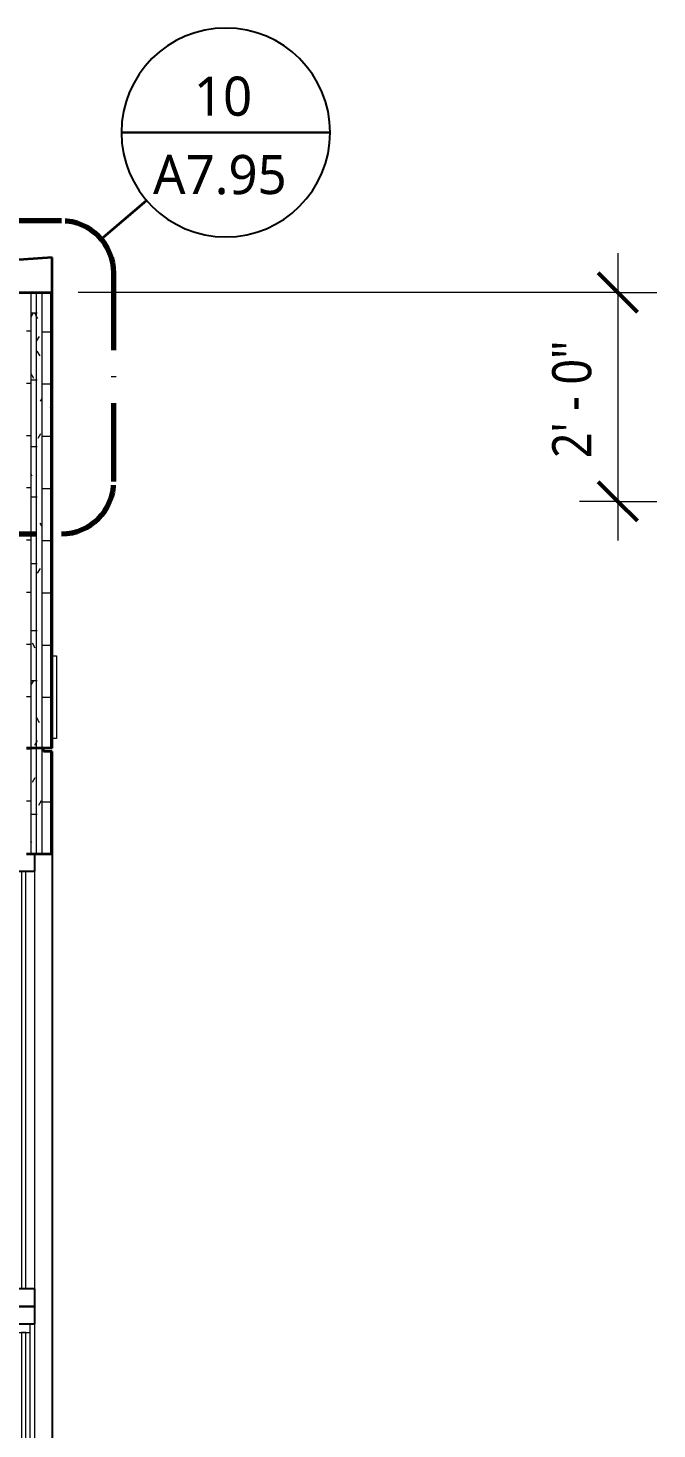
# Model space of a CAD drawing. Header units: inches. Extents: x 6 to 8416, y -388 to 6104.
# Drawn here: x 180.7 to 253, y 5890.4 to 6051.4 of the extents above; entities that cross this region are included whole.
import ezdxf

# ---------------------------------------------------------------- set-up
doc = ezdxf.new("R2010")
doc.units = ezdxf.units.IN
doc.header["$MEASUREMENT"] = 0
doc.linetypes.add('Dash Dot 3_16_', pattern=[15, 9, -3, 0, -3])
for name, color, linetype, lineweight in [('A-ANNO-DIMS', 211, 'Continuous', 13), ('A-ANNO-DIMS-48', 211, 'Continuous', 13), ('A-ANNO-NOTE', 131, 'Continuous', 18), ('A-ANNO-SYMB', 150, 'Continuous', 13), ('A-DETL', 90, 'Continuous', 13), ('A-GLAZ', 151, 'Continuous', 25), ('A-GLAZ-SILL', 1, 'Continuous', 18), ('A-WALL', 113, 'Continuous', 25), ('A-WALL-PATT', 111, 'Continuous', 35), ('M-EQPM', 50, 'Continuous', 18)]:
    doc.layers.add(name, color=color, linetype=linetype, lineweight=lineweight)
doc.styles.add('Open Sans_3', font='OpenSans-Regular.ttf', dxfattribs={"height": 4.5})
doc.styles.add('Open Sans_5', font='OpenSans-Regular.ttf', dxfattribs={"width": 0.88, "height": 4.5})
doc.dimstyles.new('Linear_-_3_32_', dxfattribs={"dimscale": 12, "dimtxt": 4.83561, "dimasz": 0.375, "dimexe": 0.375, "dimexo": 0.25, "dimgap": 0.125, "dimtad": 1, "dimdec": 8, "dimrnd": 0.003906, "dimzin": 3, "dimdsep": 46, "dimlunit": 4, "dimtxsty": 'Open Sans_5', "dimblk1": 'OBLIQUE', "dimblk2": 'OBLIQUE', "dimsah": 1, "dimcen": 0.09, "dimdle": 0.375, "dimadec": 3, "dimazin": 2, "dimtfac": 1, "dimtdec": 4, "dimtix": 1, "dimtmove": 0, "dimatfit": 3, "dimfxl": 1, "dimtvp": 1, "dimtfill": 1, "dimfrac": 2, "dimtolj": 1, "dimtzin": 0, "dimarcsym": 2})
pattern_1 = [(0, (-751.995, 5590.484), (0, 60), [60, 0, 0, 0]), (284.036, (-711.195, 5602.484), (59.99915, -180.0005), [12.369, -235.017]), (284.036, (-713.595, 5602.484), (59.99915, -180.0005), [12.369, -235.017]), (284.036, (-715.995, 5602.484), (59.99915, -180.0005), [12.369, -235.017]), (284.036, (-747.195, 5614.484), (59.99915, -180.0005), [12.369, -235.017]), (284.036, (-749.595, 5614.484), (59.99915, -180.0005), [12.369, -235.017]), (284.036, (-751.995, 5614.484), (59.99915, -180.0005), [12.369, -235.017]), (284.036, (-729.195, 5626.484), (59.99915, -180.0005), [12.369, -235.017]), (284.036, (-731.595, 5626.484), (59.99915, -180.0005), [12.369, -235.017]), (284.036, (-733.995, 5626.484), (59.99915, -180.0005), [12.369, -235.017]), (284.036, (-711.195, 5638.484), (59.99915, -180.0005), [12.369, -235.017]), (284.036, (-713.595, 5638.484), (59.99915, -180.0005), [12.369, -235.017]), (284.036, (-715.995, 5638.484), (59.99915, -180.0005), [12.369, -235.017]), (284.036, (-747.195, 5650.484), (59.99915, -180.0005), [12.369, -235.017]), (284.036, (-749.595, 5650.484), (59.99915, -180.0005), [12.369, -235.017]), (284.036, (-751.995, 5650.484), (59.99915, -180.0005), [12.369, -235.017]), (0, (-751.995, 5596.484), (0, 60), [60, 0, 0, 0]), (0, (-751.995, 5602.484), (0, 60), [60, 0, 0, 0]), (0, (-751.995, 5608.484), (0, 60), [60, 0, 0, 0]), (0, (-751.995, 5614.484), (0, 60), [60, 0, 0, 0]), (0, (-751.995, 5620.484), (0, 60), [60, 0, 0, 0]), (0, (-751.995, 5626.484), (0, 60), [60, 0, 0, 0]), (0, (-751.995, 5632.484), (0, 60), [60, 0, 0, 0]), (0, (-751.995, 5638.484), (0, 60), [60, 0, 0, 0]), (0, (-751.995, 5644.484), (0, 60), [60, 0, 0, 0])]
pattern_2 = [(0, (-751.9948, 5590.484), (7.68, 1.92), [0.6336, -5.126, 0.6336, -5.126, -30.72]), (0, (-751.9948, 5590.484), (7.68, 1.92), [-11.52, 0.6336, -10.886, 0.6336, -5.126, -13.44]), (0, (-751.9948, 5590.484), (7.68, 1.92), [-28.8, 0.6336, -3.206, 0.6336, -8.966]), (120, (-749.1148, 5591.444), (-5.5027688, 5.691075), [0.6336, -5.126, 0.6336, -5.126, -30.72]), (120, (-749.1148, 5591.444), (-5.5027688, 5.691075), [-11.52, 0.6336, -10.886, 0.6336, -5.126, -13.44]), (120, (-749.1148, 5591.444), (-5.5027688, 5.691075), [-28.8, 0.6336, -3.206, 0.6336, -8.966]), (240, (-748.1548, 5595.284), (-2.1772312, -7.611075), [0.6336, -5.126, 0.6336, -5.126, -30.72]), (240, (-748.1548, 5595.284), (-2.1772312, -7.611075), [-11.52, 0.6336, -10.886, 0.6336, -5.126, -13.44]), (240, (-748.1548, 5595.284), (-2.1772312, -7.611075), [-28.8, 0.6336, -3.206, 0.6336, -8.966])]
pattern_3 = [(0, (-751.995, 5590.484), (0, 6), []), (90, (-751.995, 5590.484), (-6, 4e-16), [])]

# ---------------------------------------------------------------- blocks, each defined once
blk = doc.blocks.new('1-2 WD Adaptive - 4-0_x6_-6_-V1-WALL SECTION - PARKING EAST')
at = {"layer": 'A-GLAZ', "lineweight": 13}
for p, q in [((23.19, 5494.88), (23.19, 5572.88)), ((32.88, 5572.88), (32.88, 5494.88)), ((28.38, 5570.88), (28.38, 5522.88)), ((30.88, 5522.88), (30.88, 5570.88)), ((28.38, 5518.88), (28.38, 5496.88)), ((30.88, 5496.88), (30.88, 5518.88))]:
    blk.add_line(p, q, dxfattribs=at)
at = {"layer": 'A-GLAZ', "color": 7}
for p, q in [((28.38, 5572.88), (28.38, 5570.88)), ((30.88, 5572.88), (29.94, 5572.88)), ((30.88, 5570.88), (30.88, 5572.88)), ((28.38, 5570.88), (30.88, 5570.88)), ((30.88, 5522.88), (28.38, 5522.88)), ((28.38, 5522.88), (28.38, 5520.88)), ((30.88, 5520.88), (30.88, 5522.88)), ((30.88, 5520.88), (28.38, 5520.88)), ((28.38, 5520.88), (28.38, 5518.88)), ((28.38, 5520.88), (30.88, 5520.88)), ((30.88, 5518.88), (30.88, 5520.88)), ((28.38, 5518.88), (30.88, 5518.88)), ((30.88, 5496.88), (28.38, 5496.88)), ((28.38, 5496.88), (28.38, 5494.88)), ((30.88, 5494.88), (30.88, 5496.88)), ((29.94, 5494.88), (30.88, 5494.88))]:
    blk.add_line(p, q, dxfattribs=at)
at = {"layer": 'A-GLAZ', "lineweight": 18}
for p, q in [((29.88, 5570.88), (29.38, 5570.88)), ((29.38, 5570.88), (29.38, 5522.88)), ((29.88, 5522.88), (29.88, 5570.88)), ((29.38, 5522.88), (29.88, 5522.88)), ((29.88, 5517.88), (29.38, 5517.88)), ((29.38, 5517.88), (29.38, 5497.88)), ((29.88, 5497.88), (29.88, 5517.88)), ((29.38, 5497.88), (29.88, 5497.88))]:
    blk.add_line(p, q, dxfattribs=at)
at = {"layer": 'A-GLAZ-SILL'}
for p, q in [((30.38, 5518.88), (28.88, 5518.88)), ((28.88, 5518.88), (28.88, 5517.88)), ((28.88, 5517.88), (30.38, 5517.88)), ((28.88, 5517.88), (28.88, 5497.88)), ((30.38, 5517.88), (30.38, 5518.88)), ((30.38, 5497.88), (30.38, 5517.88)), ((28.88, 5497.88), (28.88, 5496.88)), ((30.38, 5497.88), (28.88, 5497.88)), ((28.88, 5496.88), (30.38, 5496.88)), ((30.38, 5496.88), (30.38, 5497.88))]:
    blk.add_line(p, q, dxfattribs=at)
blk = doc.blocks.new('ME Louvers w Trim-AM - 24_ x 8_-17810076-WALL SECTION - PARKING EAST')
at = {"layer": 'M-EQPM'}
for p, q in [((32.88, 5467.75), (33.38, 5467.75)), ((33.38, 5467.75), (33.38, 5458.25)), ((33.38, 5458.25), (32.88, 5458.25))]:
    blk.add_line(p, q, dxfattribs=at)
blk = doc.blocks.new('Drafting View - CDs-920680-WALL SECTION - PARKING EAST')
at = {"layer": 'A-ANNO-NOTE', "lineweight": 25}
for p, q in [((14.38, 5105.77), (38.38, 5105.77)), ((38.38, 5105.77), (14.38, 5105.77))]:
    blk.add_line(p, q, dxfattribs=at)
for start, end in [(0, 180), (180, 0)]:
    blk.add_arc((26.38, 5105.77), 12, start, end, dxfattribs=at)
blk = doc.blocks.new('DIMBLOCK1-WALL SECTION - PARKING EAST')
at = {"layer": 'A-ANNO-DIMS-48'}
for p, q in [((248.54, 6025.5), (248.54, 5992.5)), ((248.54, 6021), (186.49, 6021)), ((248.54, 6021), (253.04, 6021)), ((248.54, 5997), (244.14, 5997)), ((248.54, 5997), (253.04, 5997))]:
    blk.add_line(p, q, dxfattribs=at)
at = {"layer": 'A-ANNO-DIMS-48', "lineweight": 50}
for p, q in [((248.54, 6021), (246.29, 6023.25)), ((248.54, 6021), (250.79, 6018.75)), ((248.54, 5997), (246.29, 5999.25)), ((248.54, 5997), (250.79, 5994.75))]:
    blk.add_line(p, q, dxfattribs=at)
at = {"layer": 'A-ANNO-DIMS-48', "color": 0, "insert": (240.99, 6001.96), "char_height": 4.5, "width": 16.8901, "attachment_point": 1, "rotation": 90, "line_spacing_factor": 1.151336, "style": 'Open Sans_5', "bg_fill": 3, "box_fill_scale": 1.25, "bg_fill_color": 256, "bg_fill_true_color": 13158600, "bg_fill_transparency": 0}
blk.add_mtext('2\' - 0"', dxfattribs=at)
blk = doc.blocks.new('_Oblique')
at = {"color": 0, "linetype": 'ByBlock', "lineweight": -2}
blk.add_line((-0.5, -0.5), (0.5, 0.5), dxfattribs=at)

msp = doc.modelspace()

# ---------------------------------------------------------------- hatches: boundary and pattern name
at = {"layer": 'A-WALL-PATT', "lineweight": 13}
h = msp.add_hatch(dxfattribs=at)
h.set_pattern_fill('FP_3', color=256, style=0, pattern_type=2)
h.set_pattern_definition(pattern_1)
h.paths.add_polyline_path([(181.05738982, 5968.625), (181.05738982, 6021), (180.55738982, 6021), (180.55738982, 5968.625)])
h = msp.add_hatch(dxfattribs=at)
h.set_pattern_fill('FP_6', color=256, style=0, pattern_type=2)
h.set_pattern_definition(pattern_2)
h.paths.add_polyline_path([(181.05738982, 5968.625), (181.68238982, 5968.625), (181.68238982, 6021), (181.05738982, 6021), (181.05738982, 5981.63625)])
h = msp.add_hatch(dxfattribs=at)
h.set_pattern_fill('FP_6', color=256, style=0, pattern_type=2)
h.set_pattern_definition(pattern_2)
h.paths.add_polyline_path([(181.68238982, 5968.625), (182.30738982, 5968.625), (182.30738982, 6021), (181.68238982, 6021), (181.68238982, 5981.63625)])
h = msp.add_hatch(dxfattribs=at)
h.set_pattern_fill('FP_2', color=256, style=0, pattern_type=2)
h.set_pattern_definition(pattern_3)
h.paths.add_polyline_path([(182.30738982, 5968.625), (183.30738982, 5968.625), (183.30738982, 6021), (182.30738982, 6021), (182.30738982, 5981.63625)])
h = msp.add_hatch(dxfattribs=at)
h.set_pattern_fill('FP_6', color=256, style=0, pattern_type=2)
h.set_pattern_definition(pattern_2)
h.paths.add_polyline_path([(183.30738982, 5968.625), (183.49488982, 5968.625), (183.49488982, 6021), (183.30738982, 6021), (183.30738982, 5981.63625)])
h = msp.add_hatch(dxfattribs=at)
h.set_pattern_fill('FP_3', color=256, style=0, pattern_type=2)
h.set_pattern_definition(pattern_1)
h.paths.add_polyline_path([(181.05738982, 5859.5), (181.05738982, 5878.5), (180.55738982, 5878.5), (180.55738982, 5859.5)])
h.paths.add_polyline_path([(180.55738982, 5956.5), (181.05738982, 5956.5), (181.05738982, 5968.625), (180.55738982, 5968.625), (180.55738982, 5963.75)])
h = msp.add_hatch(dxfattribs=at)
h.set_pattern_fill('FP_6', color=256, style=0, pattern_type=2)
h.set_pattern_definition(pattern_2)
h.paths.add_polyline_path([(181.05738982, 5859.5), (181.68238982, 5859.5), (181.68238982, 5878.5), (181.05738982, 5878.5), (181.05738982, 5877.962625)])
h.paths.add_polyline_path([(181.68238982, 5956.5), (181.68238982, 5968.625), (181.05738982, 5968.625), (181.05738982, 5956.5)])
h = msp.add_hatch(dxfattribs=at)
h.set_pattern_fill('FP_6', color=256, style=0, pattern_type=2)
h.set_pattern_definition(pattern_2)
h.paths.add_polyline_path([(181.79938982, 5859.5), (182.30738982, 5859.5), (182.30738982, 5878.5), (181.68238982, 5878.5), (181.68238982, 5859.5)])
h.paths.add_polyline_path([(181.79938982, 5956.5), (182.30738982, 5956.5), (182.30738982, 5968.625), (181.68238982, 5968.625), (181.68238982, 5956.5)])
h = msp.add_hatch(dxfattribs=at)
h.set_pattern_fill('FP_2', color=256, style=0, pattern_type=2)
h.set_pattern_definition(pattern_3)
h.paths.add_polyline_path([(182.49488982, 5859.5), (182.49488982, 5860.25), (183.30738982, 5860.25), (183.30738982, 5878.5), (182.30738982, 5878.5), (182.30738982, 5859.5)])
h.paths.add_polyline_path([(182.30738982, 5956.5), (183.30738982, 5956.5), (183.30738982, 5968.25), (182.49488982, 5968.25), (182.49488982, 5968.625), (182.30738982, 5968.625)])
h = msp.add_hatch(dxfattribs=at)
h.set_pattern_fill('FP_6', color=256, style=0, pattern_type=2)
h.set_pattern_definition(pattern_2)
h.paths.add_polyline_path([(183.30738982, 5860.25), (183.49488982, 5860.25), (183.49488982, 5878.5), (183.30738982, 5878.5)])
h.paths.add_polyline_path([(183.30738982, 5956.5), (183.49488982, 5956.5), (183.49488982, 5968.25), (183.30738982, 5968.25)])

# ---------------------------------------------------------------- linework, layer by layer
at = {"layer": 'A-ANNO-SYMB', "lineweight": 35}
msp.add_line((189.14473954, 6027.11846978), (194.35483396, 6031.5781653), dxfattribs=at)
at = {"layer": 'A-ANNO-SYMB', "linetype": 'Dash Dot 3_16_', "lineweight": 70}
for p, q in [((184.58656412, 6029.21679874), (172.66519984, 6029.21679874)), ((190.58656412, 5999.27737109), (190.58656412, 6023.21679874)), ((172.66519984, 5993.27737109), (184.58656412, 5993.27737109))]:
    msp.add_line(p, q, dxfattribs=at)
for centre, start, end in [((184.58656412, 6023.21679874), 0, 90), ((184.58656412, 5999.27737109), 270, 0)]:
    msp.add_arc(centre, 6, start, end, dxfattribs=at)
at = {"layer": 'A-DETL', "lineweight": 35}
for p, q in [((183.49488982, 6025), (173.80738982, 6024.32258401)), ((183.49488982, 6021), (183.49488982, 6025)), ((173.80738982, 6021), (183.49488982, 6021))]:
    msp.add_line(p, q, dxfattribs=at)
at = {"layer": 'A-WALL', "lineweight": 13}
for p, q in [((181.05738982, 6021), (181.05738982, 5956.5)), ((181.68238982, 6021), (181.68238982, 5956.5)), ((182.30738982, 6021), (182.30738982, 5956.5)), ((183.30738982, 6021), (183.30738982, 5968.625)), ((183.30738982, 5968.25), (183.30738982, 5956.5))]:
    msp.add_line(p, q, dxfattribs=at)
at = {"layer": 'A-WALL', "lineweight": 35}
for p, q in [((183.49488982, 5968.625), (183.49488982, 6021)), ((183.49488982, 5968.625), (180.55738982, 5968.625)), ((182.49488982, 5968.25), (182.49488982, 5968.625)), ((183.49488982, 5968.25), (182.49488982, 5968.25)), ((183.49488982, 5956.5), (183.49488982, 5968.25)), ((180.55738982, 5956.5), (183.49488982, 5956.5))]:
    msp.add_line(p, q, dxfattribs=at)
at = {"layer": 'A-WALL'}
msp.add_line((183.49488982, 5956.5), (183.49488982, 5878.5), dxfattribs=at)

# ---------------------------------------------------------------- block references
at = {"layer": 'A-ANNO-SYMB', "lineweight": 35}
msp.add_blockref('Drafting View - CDs-920680-WALL SECTION - PARKING EAST', (177.08980779, 933.61182678), dxfattribs=at)
at = {"layer": 'A-GLAZ', "lineweight": 13}
msp.add_blockref('1-2 WD Adaptive - 4-0_x6_-6_-V1-WALL SECTION - PARKING EAST', (150.61816661, 383.625), dxfattribs=at)
at = {"layer": 'M-EQPM'}
msp.add_blockref('ME Louvers w Trim-AM - 24_ x 8_-17810076-WALL SECTION - PARKING EAST', (150.61816661, 511.5), dxfattribs=at)

# ---------------------------------------------------------------- texts
at = {"layer": 'A-ANNO-SYMB', "char_height": 4.5, "attachment_point": 1, "style": 'Open Sans_3'}
for s, insert, width in [('10', (199.80162872, 6045.79982033), 8.787), ('A7.95', (195.10556573, 6036.79982033), 20.1495)]:
    msp.add_mtext(s, dxfattribs=dict(at, insert=insert, width=width))

# ---------------------------------------------------------------- next in the draw order: dimensions: what is measured, and where the dimension line sits
at = {"layer": 'A-ANNO-DIMS'}
dim = msp.add_linear_dim(base=(248.5446881203, 5997), p1=(183.4948898207, 6021), p2=(241.1398620479, 5997), angle=90, dimstyle='Linear_-_3_32_', override={"dimpost": '<>', "dimfxl": 62.441515}, dxfattribs=at)
dim.commit()
dim.dimension.update_dxf_attribs({"geometry": 'DIMBLOCK1-WALL SECTION - PARKING EAST', "text_midpoint": (244.7379783432, 6009)})

doc.saveas('drawing.dxf')
